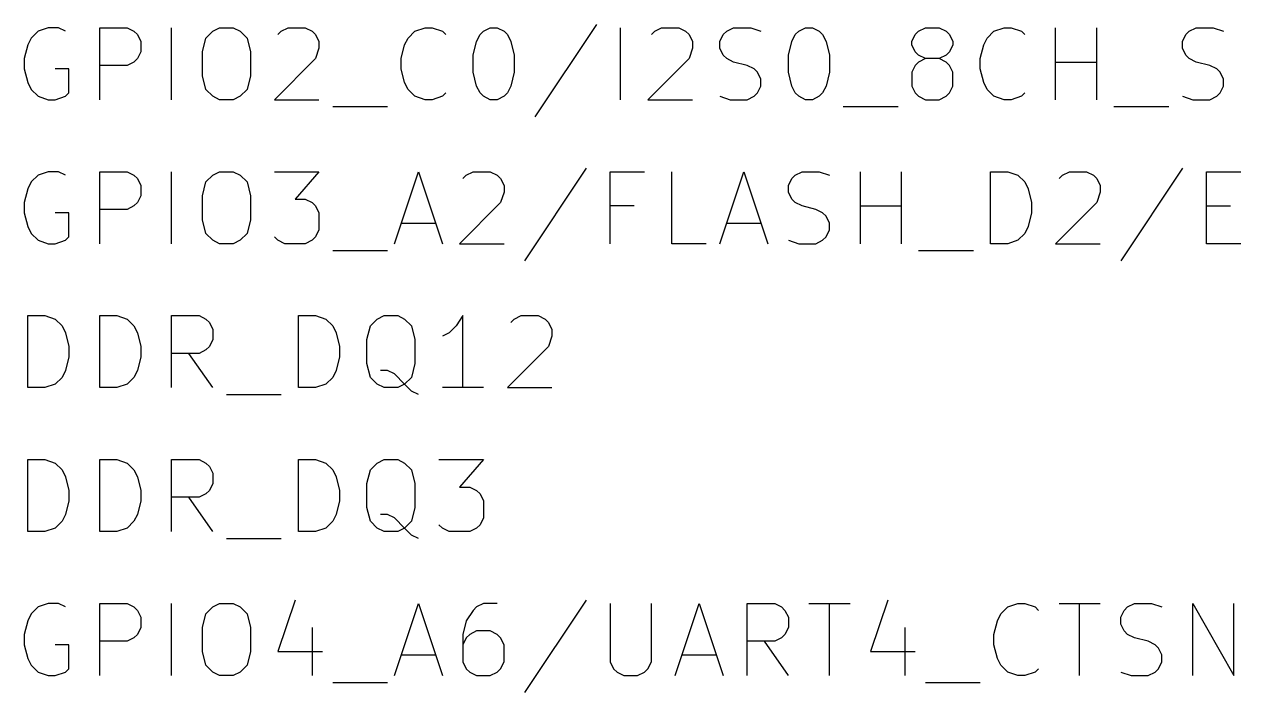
# Model space of a CAD drawing. Header units: millimetres. Extents: x 3 to 237, y -203 to -4.
# Drawn here: x 46.47 to 67.94, y -28.83 to -17.04 of the extents above; entities that cross this region are included whole.
import ezdxf

# ---------------------------------------------------------------- set-up
doc = ezdxf.new("R2010")
doc.units = ezdxf.units.MM
doc.layers.add('GREENSIXTYFIVE', color=129, linetype='CONTINUOUS')

msp = doc.modelspace()

# ---------------------------------------------------------------- linework, layer by layer
at = {"layer": 'GREENSIXTYFIVE', "linetype": 'CONTINUOUS'}
for p, q in [((46.7118, -17.158), (46.5908, -17.279)), ((46.8932, -17.0975), (46.7118, -17.158)), ((47.0746, -17.0975), (46.8932, -17.0975)), ((47.1956, -17.158), (47.0746, -17.0975)), ((47.8003, -18.3675), (47.8003, -17.0975)), ((47.8003, -17.0975), (48.2841, -17.0975)), ((48.2841, -17.0975), (48.4051, -17.158)), ((48.4051, -17.158), (48.4656, -17.2185)), ((49.0703, -18.3675), (49.0703, -17.0975)), ((49.6751, -17.279), (49.7961, -17.158)), ((49.7961, -17.158), (49.917, -17.0975)), ((49.917, -17.0975), (50.1589, -17.0975)), ((50.1589, -17.0975), (50.2799, -17.158)), ((50.2799, -17.158), (50.4008, -17.279)), ((50.9452, -17.2185), (51.0056, -17.158)), ((51.0056, -17.158), (51.1266, -17.0975)), ((51.1266, -17.0975), (51.429, -17.0975)), ((51.429, -17.0975), (51.5499, -17.158)), ((51.5499, -17.158), (51.6104, -17.2185)), ((53.2432, -17.279), (53.3642, -17.158)), ((53.3642, -17.158), (53.5456, -17.0975)), ((53.5456, -17.0975), (53.6665, -17.0975)), ((53.6665, -17.0975), (53.848, -17.158)), ((53.848, -17.158), (53.9084, -17.2185)), ((54.5132, -17.2185), (54.5737, -17.158)), ((54.5737, -17.158), (54.6946, -17.0975)), ((54.6946, -17.0975), (54.8156, -17.0975)), ((54.8156, -17.0975), (54.9365, -17.158)), ((54.9365, -17.158), (54.997, -17.2185)), ((56.5694, -17.0371), (55.4808, -18.6699)), ((56.9927, -18.3675), (56.9927, -17.0975)), ((57.5371, -17.2185), (57.5975, -17.158)), ((57.5975, -17.158), (57.7185, -17.0975)), ((57.7185, -17.0975), (58.0209, -17.0975)), ((58.0209, -17.0975), (58.1418, -17.158)), ((58.1418, -17.158), (58.2023, -17.2185)), ((58.807, -17.2185), (58.8675, -17.158)), ((58.8675, -17.158), (58.9885, -17.0975)), ((58.9885, -17.0975), (59.2908, -17.0975)), ((59.2908, -17.0975), (59.4723, -17.158)), ((60.077, -17.2185), (60.1375, -17.158)), ((60.1375, -17.158), (60.2584, -17.0975)), ((60.2584, -17.0975), (60.3794, -17.0975)), ((60.3794, -17.0975), (60.5003, -17.158)), ((60.5003, -17.158), (60.5608, -17.2185)), ((62.1936, -17.2185), (62.2541, -17.158)), ((62.2541, -17.158), (62.3751, -17.0975)), ((62.3751, -17.0975), (62.617, -17.0975)), ((62.617, -17.0975), (62.7379, -17.158)), ((62.7379, -17.158), (62.7984, -17.2185)), ((63.4636, -17.279), (63.5846, -17.158)), ((63.5846, -17.158), (63.766, -17.0975)), ((63.766, -17.0975), (63.8869, -17.0975)), ((63.8869, -17.0975), (64.0684, -17.158)), ((64.0684, -17.158), (64.1288, -17.2185)), ((64.6731, -18.3675), (64.6731, -17.0975)), ((65.3988, -18.3675), (65.3988, -17.0975)), ((66.9712, -17.2185), (67.0317, -17.158)), ((67.0317, -17.158), (67.1527, -17.0975)), ((67.1527, -17.0975), (67.455, -17.0975)), ((67.455, -17.0975), (67.6365, -17.158)), ((46.5908, -17.279), (46.5303, -17.3999)), ((48.4656, -17.2185), (48.526, -17.3394)), ((48.526, -17.3394), (48.526, -17.5209)), ((49.6147, -17.5209), (49.6751, -17.279)), ((50.4008, -17.279), (50.4613, -17.5209)), ((51.6104, -17.2185), (51.6709, -17.3394)), ((51.6709, -17.3394), (51.6709, -17.4604)), ((53.1827, -17.3999), (53.2432, -17.279)), ((54.3923, -17.5813), (54.4527, -17.3394)), ((54.4527, -17.3394), (54.5132, -17.2185)), ((54.997, -17.2185), (55.0575, -17.3394)), ((55.0575, -17.3394), (55.118, -17.5813)), ((58.2023, -17.2185), (58.2628, -17.3394)), ((58.2628, -17.3394), (58.2628, -17.4604)), ((58.7466, -17.3394), (58.807, -17.2185)), ((58.7466, -17.4604), (58.7466, -17.3394)), ((59.9561, -17.5813), (60.0165, -17.3394)), ((60.0165, -17.3394), (60.077, -17.2185)), ((60.5608, -17.2185), (60.6213, -17.3394)), ((60.6213, -17.3394), (60.6818, -17.5813)), ((62.1332, -17.3394), (62.1936, -17.2185)), ((62.1332, -17.3999), (62.1332, -17.3394)), ((62.7984, -17.2185), (62.8589, -17.3394)), ((62.8589, -17.3394), (62.8589, -17.3999)), ((63.4031, -17.3999), (63.4636, -17.279)), ((66.9108, -17.3394), (66.9712, -17.2185)), ((66.9108, -17.4604), (66.9108, -17.3394)), ((46.5303, -17.3999), (46.4699, -17.6418)), ((48.526, -17.5209), (48.4656, -17.6418)), ((49.6147, -17.9442), (49.6147, -17.5209)), ((50.4613, -17.5209), (50.4613, -17.9442)), ((51.6709, -17.4604), (51.6104, -17.6418)), ((53.1223, -17.6418), (53.1827, -17.3999)), ((54.3923, -17.8837), (54.3923, -17.5813)), ((55.118, -17.5813), (55.118, -17.8837)), ((58.2628, -17.4604), (58.2023, -17.6418)), ((58.807, -17.5813), (58.7466, -17.4604)), ((58.8675, -17.6418), (58.807, -17.5813)), ((59.9561, -17.8837), (59.9561, -17.5813)), ((60.6818, -17.5813), (60.6818, -17.8837)), ((62.1936, -17.5209), (62.1332, -17.3999)), ((62.2541, -17.5813), (62.1936, -17.5209)), ((62.3751, -17.6418), (62.2541, -17.5813)), ((62.7379, -17.5813), (62.617, -17.6418)), ((62.7984, -17.5209), (62.7379, -17.5813)), ((62.8589, -17.3999), (62.7984, -17.5209)), ((63.3427, -17.6418), (63.4031, -17.3999)), ((66.9712, -17.5813), (66.9108, -17.4604)), ((67.0317, -17.6418), (66.9712, -17.5813)), ((46.4699, -17.6418), (46.4699, -17.8232)), ((48.2841, -17.7628), (47.8003, -17.7628)), ((48.4051, -17.7023), (48.2841, -17.7628)), ((48.4656, -17.6418), (48.4051, -17.7023)), ((51.6104, -17.6418), (50.8847, -18.3675)), ((53.1223, -17.8232), (53.1223, -17.6418)), ((58.2023, -17.6418), (57.4766, -18.3675)), ((58.9885, -17.7023), (58.8675, -17.6418)), ((59.2304, -17.7628), (58.9885, -17.7023)), ((59.3513, -17.8232), (59.2304, -17.7628)), ((62.1936, -17.7628), (62.1332, -17.8837)), ((62.2541, -17.7023), (62.1936, -17.7628)), ((62.3751, -17.6418), (62.2541, -17.7023)), ((62.617, -17.6418), (62.3751, -17.6418)), ((62.7379, -17.7023), (62.617, -17.6418)), ((62.7984, -17.7628), (62.7379, -17.7023)), ((62.8589, -17.8837), (62.7984, -17.7628)), ((63.3427, -17.8232), (63.3427, -17.6418)), ((64.6731, -17.7023), (65.3988, -17.7023)), ((67.1527, -17.7023), (67.0317, -17.6418)), ((67.3946, -17.7628), (67.1527, -17.7023)), ((67.5155, -17.8232), (67.3946, -17.7628)), ((46.4699, -17.8232), (46.5303, -18.0651)), ((47.256, -17.8232), (47.0141, -17.8232)), ((47.256, -18.2466), (47.256, -17.8232)), ((49.6751, -18.1861), (49.6147, -17.9442)), ((50.4613, -17.9442), (50.4008, -18.1861)), ((53.1827, -18.0651), (53.1223, -17.8232)), ((54.4527, -18.1256), (54.3923, -17.8837)), ((55.118, -17.8837), (55.0575, -18.1256)), ((59.4118, -17.8837), (59.3513, -17.8232)), ((59.4723, -18.0047), (59.4118, -17.8837)), ((59.4723, -18.1256), (59.4723, -18.0047)), ((60.0165, -18.1256), (59.9561, -17.8837)), ((60.6818, -17.8837), (60.6213, -18.1256)), ((62.1332, -17.8837), (62.1332, -18.1256)), ((62.8589, -18.1256), (62.8589, -17.8837)), ((63.4031, -18.0651), (63.3427, -17.8232)), ((67.576, -17.8837), (67.5155, -17.8232)), ((67.6365, -18.0047), (67.576, -17.8837)), ((67.6365, -18.1256), (67.6365, -18.0047)), ((46.5303, -18.0651), (46.5908, -18.1861)), ((46.5908, -18.1861), (46.7118, -18.3071)), ((47.1956, -18.3071), (47.256, -18.2466)), ((49.7961, -18.3071), (49.6751, -18.1861)), ((50.4008, -18.1861), (50.2799, -18.3071)), ((53.2432, -18.1861), (53.1827, -18.0651)), ((53.3642, -18.3071), (53.2432, -18.1861)), ((53.9084, -18.2466), (53.848, -18.3071)), ((54.5132, -18.2466), (54.4527, -18.1256)), ((54.5737, -18.3071), (54.5132, -18.2466)), ((54.997, -18.2466), (54.9365, -18.3071)), ((55.0575, -18.1256), (54.997, -18.2466)), ((59.3513, -18.3071), (59.4118, -18.2466)), ((59.4118, -18.2466), (59.4723, -18.1256)), ((60.077, -18.2466), (60.0165, -18.1256)), ((60.1375, -18.3071), (60.077, -18.2466)), ((60.5608, -18.2466), (60.5003, -18.3071)), ((60.6213, -18.1256), (60.5608, -18.2466)), ((62.1332, -18.1256), (62.1936, -18.2466)), ((62.1936, -18.2466), (62.2541, -18.3071)), ((62.7379, -18.3071), (62.7984, -18.2466)), ((62.7984, -18.2466), (62.8589, -18.1256)), ((63.4636, -18.1861), (63.4031, -18.0651)), ((63.5846, -18.3071), (63.4636, -18.1861)), ((64.1288, -18.2466), (64.0684, -18.3071)), ((67.5155, -18.3071), (67.576, -18.2466)), ((67.576, -18.2466), (67.6365, -18.1256)), ((46.7118, -18.3071), (46.8932, -18.3675)), ((46.8932, -18.3675), (47.0141, -18.3675)), ((47.0141, -18.3675), (47.1956, -18.3071)), ((49.917, -18.3675), (49.7961, -18.3071)), ((50.1589, -18.3675), (49.917, -18.3675)), ((50.2799, -18.3071), (50.1589, -18.3675)), ((50.8847, -18.3675), (51.6709, -18.3675)), ((53.5456, -18.3675), (53.3642, -18.3071)), ((53.6665, -18.3675), (53.5456, -18.3675)), ((53.848, -18.3071), (53.6665, -18.3675)), ((54.6946, -18.3675), (54.5737, -18.3071)), ((54.8156, -18.3675), (54.6946, -18.3675)), ((54.9365, -18.3071), (54.8156, -18.3675)), ((57.4766, -18.3675), (58.2628, -18.3675)), ((58.7466, -18.3071), (58.928, -18.3675)), ((58.928, -18.3675), (59.2304, -18.3675)), ((59.2304, -18.3675), (59.3513, -18.3071)), ((60.2584, -18.3675), (60.1375, -18.3071)), ((60.3794, -18.3675), (60.2584, -18.3675)), ((60.5003, -18.3071), (60.3794, -18.3675)), ((62.2541, -18.3071), (62.3751, -18.3675)), ((62.3751, -18.3675), (62.617, -18.3675)), ((62.617, -18.3675), (62.7379, -18.3071)), ((63.766, -18.3675), (63.5846, -18.3071)), ((63.8869, -18.3675), (63.766, -18.3675)), ((64.0684, -18.3071), (63.8869, -18.3675)), ((66.9108, -18.3071), (67.0922, -18.3675)), ((67.0922, -18.3675), (67.3946, -18.3675)), ((67.3946, -18.3675), (67.5155, -18.3071)), ((51.9128, -18.4885), (52.8804, -18.4885)), ((60.9237, -18.4885), (61.8913, -18.4885)), ((65.7013, -18.4885), (66.6689, -18.4885)), ((46.7118, -19.698), (46.5908, -19.819)), ((46.8932, -19.6375), (46.7118, -19.698)), ((47.0746, -19.6375), (46.8932, -19.6375)), ((47.1956, -19.698), (47.0746, -19.6375)), ((47.8003, -20.9075), (47.8003, -19.6375)), ((47.8003, -19.6375), (48.2841, -19.6375)), ((48.2841, -19.6375), (48.4051, -19.698)), ((48.4051, -19.698), (48.4656, -19.7585)), ((49.0703, -20.9075), (49.0703, -19.6375)), ((49.6751, -19.819), (49.7961, -19.698)), ((49.7961, -19.698), (49.917, -19.6375)), ((49.917, -19.6375), (50.1589, -19.6375)), ((50.1589, -19.6375), (50.2799, -19.698)), ((50.2799, -19.698), (50.4008, -19.819)), ((50.8847, -19.6375), (51.6709, -19.6375)), ((51.6709, -19.6375), (51.2475, -20.1213)), ((53.0013, -20.9075), (53.4246, -19.6375)), ((53.4246, -19.6375), (53.848, -20.9075)), ((54.2109, -19.7585), (54.2713, -19.698)), ((54.2713, -19.698), (54.3923, -19.6375)), ((54.3923, -19.6375), (54.6947, -19.6375)), ((54.6947, -19.6375), (54.8156, -19.698)), ((54.8156, -19.698), (54.8761, -19.7585)), ((56.388, -19.5771), (55.2994, -21.2099)), ((56.8113, -20.9075), (56.8113, -19.6375)), ((56.8113, -19.6375), (57.4161, -19.6375)), ((57.8999, -20.9075), (57.8999, -19.6375)), ((58.7466, -20.9075), (59.1699, -19.6375)), ((59.1699, -19.6375), (59.5933, -20.9075)), ((60.0166, -19.7585), (60.0771, -19.698)), ((60.0771, -19.698), (60.1981, -19.6375)), ((60.1981, -19.6375), (60.5004, -19.6375)), ((60.5004, -19.6375), (60.6819, -19.698)), ((61.2261, -20.9075), (61.2261, -19.6375)), ((61.9518, -20.9075), (61.9518, -19.6375)), ((63.5242, -20.9075), (63.5242, -19.6375)), ((63.5242, -19.6375), (63.8266, -19.6375)), ((63.8266, -19.6375), (64.008, -19.698)), ((64.008, -19.698), (64.129, -19.819)), ((64.7338, -19.7585), (64.7942, -19.698)), ((64.7942, -19.698), (64.9152, -19.6375)), ((64.9152, -19.6375), (65.2176, -19.6375)), ((65.2176, -19.6375), (65.3385, -19.698)), ((65.3385, -19.698), (65.399, -19.7585)), ((66.9109, -19.5771), (65.8223, -21.2099)), ((67.3342, -20.9075), (67.3342, -19.6375)), ((67.3342, -19.6375), (67.939, -19.6375)), ((46.5303, -19.9399), (46.4699, -20.1818)), ((46.5908, -19.819), (46.5303, -19.9399)), ((48.4656, -19.7585), (48.526, -19.8794)), ((48.526, -19.8794), (48.526, -20.0609)), ((49.6147, -20.0609), (49.6751, -19.819)), ((50.4008, -19.819), (50.4613, -20.0609)), ((54.8761, -19.7585), (54.9366, -19.8794)), ((54.9366, -19.8794), (54.9366, -20.0004)), ((59.9562, -19.8794), (60.0166, -19.7585)), ((59.9562, -20.0004), (59.9562, -19.8794)), ((64.129, -19.819), (64.1895, -19.9399)), ((64.1895, -19.9399), (64.2499, -20.1818)), ((65.399, -19.7585), (65.4595, -19.8794)), ((65.4595, -19.8794), (65.4595, -20.0004)), ((48.526, -20.0609), (48.4656, -20.1818)), ((49.6147, -20.4842), (49.6147, -20.0609)), ((50.4613, -20.0609), (50.4613, -20.4842)), ((51.2475, -20.1213), (51.429, -20.1213)), ((51.429, -20.1213), (51.5499, -20.1818)), ((54.9366, -20.0004), (54.8761, -20.1818)), ((60.0166, -20.1213), (59.9562, -20.0004)), ((60.0771, -20.1818), (60.0166, -20.1213)), ((65.4595, -20.0004), (65.399, -20.1818)), ((46.4699, -20.1818), (46.4699, -20.3632)), ((46.4699, -20.3632), (46.5303, -20.6051)), ((47.256, -20.3632), (47.0141, -20.3632)), ((47.256, -20.7866), (47.256, -20.3632)), ((48.2841, -20.3028), (47.8003, -20.3028)), ((48.4051, -20.2423), (48.2841, -20.3028)), ((48.4656, -20.1818), (48.4051, -20.2423)), ((51.5499, -20.1818), (51.6104, -20.2423)), ((51.6104, -20.2423), (51.6709, -20.3632)), ((51.6709, -20.3632), (51.6709, -20.6656)), ((54.8761, -20.1818), (54.1504, -20.9075)), ((57.2347, -20.2423), (56.8113, -20.2423)), ((60.1981, -20.2423), (60.0771, -20.1818)), ((60.44, -20.3028), (60.1981, -20.2423)), ((60.5609, -20.3632), (60.44, -20.3028)), ((60.6214, -20.4237), (60.5609, -20.3632)), ((61.2261, -20.2423), (61.9518, -20.2423)), ((64.2499, -20.3632), (64.1895, -20.6051)), ((64.2499, -20.1818), (64.2499, -20.3632)), ((65.399, -20.1818), (64.6733, -20.9075)), ((67.3342, -20.2423), (67.7576, -20.2423)), ((46.5303, -20.6051), (46.5908, -20.7261)), ((49.6751, -20.7261), (49.6147, -20.4842)), ((50.4613, -20.4842), (50.4008, -20.7261)), ((53.1223, -20.5447), (53.727, -20.5447)), ((58.8676, -20.5447), (59.4723, -20.5447)), ((60.6819, -20.5447), (60.6214, -20.4237)), ((60.6819, -20.6656), (60.6819, -20.5447)), ((64.1895, -20.6051), (64.129, -20.7261)), ((46.5908, -20.7261), (46.7118, -20.8471)), ((47.1956, -20.8471), (47.256, -20.7866)), ((49.7961, -20.8471), (49.6751, -20.7261)), ((50.4008, -20.7261), (50.2799, -20.8471)), ((50.9452, -20.8471), (50.8847, -20.7866)), ((51.6104, -20.7866), (51.5499, -20.8471)), ((51.6709, -20.6656), (51.6104, -20.7866)), ((60.5609, -20.8471), (60.6214, -20.7866)), ((60.6214, -20.7866), (60.6819, -20.6656)), ((64.129, -20.7261), (64.008, -20.8471)), ((46.7118, -20.8471), (46.8932, -20.9075)), ((46.8932, -20.9075), (47.0141, -20.9075)), ((47.0141, -20.9075), (47.1956, -20.8471)), ((49.917, -20.9075), (49.7961, -20.8471)), ((50.1589, -20.9075), (49.917, -20.9075)), ((50.2799, -20.8471), (50.1589, -20.9075)), ((51.0661, -20.9075), (50.9452, -20.8471)), ((51.429, -20.9075), (51.0661, -20.9075)), ((51.5499, -20.8471), (51.429, -20.9075)), ((51.9128, -21.0285), (52.8804, -21.0285)), ((54.1504, -20.9075), (54.9366, -20.9075)), ((58.5047, -20.9075), (57.8999, -20.9075)), ((59.9562, -20.8471), (60.1376, -20.9075)), ((60.1376, -20.9075), (60.44, -20.9075)), ((60.44, -20.9075), (60.5609, -20.8471)), ((62.2543, -21.0285), (63.2219, -21.0285)), ((63.8266, -20.9075), (63.5242, -20.9075)), ((64.008, -20.8471), (63.8266, -20.9075)), ((64.6733, -20.9075), (65.4595, -20.9075)), ((67.939, -20.9075), (67.3342, -20.9075)), ((46.5303, -23.4475), (46.5303, -22.1775)), ((46.5303, -22.1775), (46.8327, -22.1775)), ((46.8327, -22.1775), (47.0141, -22.238)), ((47.0141, -22.238), (47.1351, -22.359)), ((47.8003, -23.4475), (47.8003, -22.1775)), ((47.8003, -22.1775), (48.1027, -22.1775)), ((48.1027, -22.1775), (48.2841, -22.238)), ((48.2841, -22.238), (48.4051, -22.359)), ((49.0703, -23.4475), (49.0703, -22.1775)), ((49.0703, -22.1775), (49.5541, -22.1775)), ((49.5541, -22.1775), (49.6751, -22.238)), ((49.6751, -22.238), (49.7356, -22.2985)), ((49.7356, -22.2985), (49.796, -22.4194)), ((51.3079, -23.4475), (51.3079, -22.1775)), ((51.3079, -22.1775), (51.6103, -22.1775)), ((51.6103, -22.1775), (51.7917, -22.238)), ((51.7917, -22.238), (51.9127, -22.359)), ((52.5779, -22.359), (52.6989, -22.238)), ((52.6989, -22.238), (52.8198, -22.1775)), ((52.8198, -22.1775), (53.0617, -22.1775)), ((53.0617, -22.1775), (53.1827, -22.238)), ((53.1827, -22.238), (53.3036, -22.359)), ((54.2108, -22.1775), (54.0899, -22.359)), ((54.2108, -23.4475), (54.2108, -22.1775)), ((55.0575, -22.2985), (55.1179, -22.238)), ((55.1179, -22.238), (55.2389, -22.1775)), ((55.2389, -22.1775), (55.5413, -22.1775)), ((55.5413, -22.1775), (55.6622, -22.238)), ((55.6622, -22.238), (55.7227, -22.2985)), ((55.7227, -22.2985), (55.7832, -22.4194)), ((47.1351, -22.359), (47.1956, -22.4799)), ((47.1956, -22.4799), (47.256, -22.7218)), ((48.4051, -22.359), (48.4656, -22.4799)), ((48.4656, -22.4799), (48.526, -22.7218)), ((49.796, -22.4194), (49.796, -22.6009)), ((51.9127, -22.359), (51.9732, -22.4799)), ((51.9732, -22.4799), (52.0336, -22.7218)), ((52.5175, -22.6009), (52.5779, -22.359)), ((53.3036, -22.359), (53.3641, -22.6009)), ((53.9689, -22.4799), (53.848, -22.5404)), ((54.0899, -22.359), (53.9689, -22.4799)), ((55.7832, -22.5404), (55.7227, -22.7218)), ((55.7832, -22.4194), (55.7832, -22.5404)), ((47.256, -22.7218), (47.256, -22.9032)), ((48.526, -22.7218), (48.526, -22.9032)), ((49.7356, -22.7218), (49.6751, -22.7823)), ((49.796, -22.6009), (49.7356, -22.7218)), ((52.0336, -22.7218), (52.0336, -22.9032)), ((52.5175, -23.0242), (52.5175, -22.6009)), ((53.3641, -22.6009), (53.3641, -23.0242)), ((55.7227, -22.7218), (54.997, -23.4475)), ((47.256, -22.9032), (47.1956, -23.1451)), ((48.526, -22.9032), (48.4656, -23.1451)), ((49.5541, -22.8428), (49.0703, -22.8428)), ((49.796, -23.4475), (49.3727, -22.8428)), ((49.6751, -22.7823), (49.5541, -22.8428)), ((52.0336, -22.9032), (51.9732, -23.1451)), ((47.1956, -23.1451), (47.1351, -23.2661)), ((48.4656, -23.1451), (48.4051, -23.2661)), ((51.9732, -23.1451), (51.9127, -23.2661)), ((52.5779, -23.2661), (52.5175, -23.0242)), ((52.8803, -23.1451), (52.7594, -23.1451)), ((53.0013, -23.2056), (52.8803, -23.1451)), ((53.3641, -23.0242), (53.3036, -23.2661)), ((47.0141, -23.3871), (46.8327, -23.4475)), ((47.1351, -23.2661), (47.0141, -23.3871)), ((48.2841, -23.3871), (48.1027, -23.4475)), ((48.4051, -23.2661), (48.2841, -23.3871)), ((51.7917, -23.3871), (51.6103, -23.4475)), ((51.9127, -23.2661), (51.7917, -23.3871)), ((52.6989, -23.3871), (52.5779, -23.2661)), ((52.8198, -23.4475), (52.6989, -23.3871)), ((53.1827, -23.3871), (53.0013, -23.2056)), ((53.1827, -23.3871), (53.0617, -23.4475)), ((53.3036, -23.2661), (53.1827, -23.3871)), ((53.3036, -23.508), (53.1827, -23.3871)), ((46.8327, -23.4475), (46.5303, -23.4475)), ((48.1027, -23.4475), (47.8003, -23.4475)), ((50.038, -23.5685), (51.0056, -23.5685)), ((51.6103, -23.4475), (51.3079, -23.4475)), ((53.0617, -23.4475), (52.8198, -23.4475)), ((53.4246, -23.5685), (53.3036, -23.508)), ((54.5737, -23.4475), (53.848, -23.4475)), ((54.997, -23.4475), (55.7832, -23.4475)), ((46.5303, -25.9875), (46.5303, -24.7175)), ((46.5303, -24.7175), (46.8327, -24.7175)), ((46.8327, -24.7175), (47.0141, -24.778)), ((47.0141, -24.778), (47.1351, -24.899)), ((47.1351, -24.899), (47.1956, -25.0199)), ((47.8003, -25.9875), (47.8003, -24.7175)), ((47.8003, -24.7175), (48.1027, -24.7175)), ((48.1027, -24.7175), (48.2841, -24.778)), ((48.2841, -24.778), (48.4051, -24.899)), ((48.4051, -24.899), (48.4656, -25.0199)), ((49.0703, -25.9875), (49.0703, -24.7175)), ((49.0703, -24.7175), (49.5541, -24.7175)), ((49.5541, -24.7175), (49.6751, -24.778)), ((49.6751, -24.778), (49.7356, -24.8385)), ((49.7356, -24.8385), (49.796, -24.9594)), ((51.3079, -25.9875), (51.3079, -24.7175)), ((51.3079, -24.7175), (51.6103, -24.7175)), ((51.6103, -24.7175), (51.7917, -24.778)), ((51.7917, -24.778), (51.9127, -24.899)), ((51.9127, -24.899), (51.9732, -25.0199)), ((52.5175, -25.1409), (52.5779, -24.899)), ((52.5779, -24.899), (52.6989, -24.778)), ((52.6989, -24.778), (52.8198, -24.7175)), ((52.8198, -24.7175), (53.0617, -24.7175)), ((53.0617, -24.7175), (53.1827, -24.778)), ((53.1827, -24.778), (53.3036, -24.899)), ((53.3036, -24.899), (53.3641, -25.1409)), ((53.7875, -24.7175), (54.5737, -24.7175)), ((54.5737, -24.7175), (54.1503, -25.2013)), ((47.1956, -25.0199), (47.256, -25.2618)), ((48.4656, -25.0199), (48.526, -25.2618)), ((49.796, -24.9594), (49.796, -25.1409)), ((51.9732, -25.0199), (52.0336, -25.2618)), ((47.256, -25.2618), (47.256, -25.4432)), ((48.526, -25.2618), (48.526, -25.4432)), ((49.6751, -25.3223), (49.5541, -25.3828)), ((49.7356, -25.2618), (49.6751, -25.3223)), ((49.796, -25.1409), (49.7356, -25.2618)), ((52.0336, -25.2618), (52.0336, -25.4432)), ((52.5175, -25.5642), (52.5175, -25.1409)), ((53.3641, -25.1409), (53.3641, -25.5642)), ((54.1503, -25.2013), (54.3318, -25.2013)), ((54.3318, -25.2013), (54.4527, -25.2618)), ((54.4527, -25.2618), (54.5132, -25.3223)), ((54.5132, -25.3223), (54.5737, -25.4432)), ((47.256, -25.4432), (47.1956, -25.6851)), ((48.526, -25.4432), (48.4656, -25.6851)), ((49.5541, -25.3828), (49.0703, -25.3828)), ((49.796, -25.9875), (49.3727, -25.3828)), ((52.0336, -25.4432), (51.9732, -25.6851)), ((54.5737, -25.4432), (54.5737, -25.7456)), ((47.1956, -25.6851), (47.1351, -25.8061)), ((48.4656, -25.6851), (48.4051, -25.8061)), ((51.9732, -25.6851), (51.9127, -25.8061)), ((52.5779, -25.8061), (52.5175, -25.5642)), ((52.8803, -25.6851), (52.7594, -25.6851)), ((53.0013, -25.7456), (52.8803, -25.6851)), ((53.1827, -25.9271), (53.0013, -25.7456)), ((53.3641, -25.5642), (53.3036, -25.8061)), ((54.5737, -25.7456), (54.5132, -25.8666)), ((47.0141, -25.9271), (46.8327, -25.9875)), ((47.1351, -25.8061), (47.0141, -25.9271)), ((48.2841, -25.9271), (48.1027, -25.9875)), ((48.4051, -25.8061), (48.2841, -25.9271)), ((51.7917, -25.9271), (51.6103, -25.9875)), ((51.9127, -25.8061), (51.7917, -25.9271)), ((52.6989, -25.9271), (52.5779, -25.8061)), ((52.8198, -25.9875), (52.6989, -25.9271)), ((53.1827, -25.9271), (53.0617, -25.9875)), ((53.3036, -25.8061), (53.1827, -25.9271)), ((53.3036, -26.048), (53.1827, -25.9271)), ((53.848, -25.9271), (53.7875, -25.8666)), ((53.9689, -25.9875), (53.848, -25.9271)), ((54.4527, -25.9271), (54.3318, -25.9875)), ((54.5132, -25.8666), (54.4527, -25.9271)), ((46.8327, -25.9875), (46.5303, -25.9875)), ((48.1027, -25.9875), (47.8003, -25.9875)), ((50.038, -26.1085), (51.0056, -26.1085)), ((51.6103, -25.9875), (51.3079, -25.9875)), ((53.0617, -25.9875), (52.8198, -25.9875)), ((53.4246, -26.1085), (53.3036, -26.048)), ((54.3318, -25.9875), (53.9689, -25.9875)), ((46.8932, -27.2575), (46.7118, -27.318)), ((47.0746, -27.2575), (46.8932, -27.2575)), ((47.1956, -27.318), (47.0746, -27.2575)), ((47.8003, -28.5275), (47.8003, -27.2575)), ((47.8003, -27.2575), (48.2841, -27.2575)), ((48.2841, -27.2575), (48.4051, -27.318)), ((49.0703, -28.5275), (49.0703, -27.2575)), ((49.7961, -27.318), (49.917, -27.2575)), ((49.917, -27.2575), (50.1589, -27.2575)), ((50.1589, -27.2575), (50.2799, -27.318)), ((51.2475, -27.1971), (50.9452, -28.1042)), ((53.0013, -28.5275), (53.4246, -27.2575)), ((53.4246, -27.2575), (53.848, -28.5275)), ((54.5737, -27.2575), (54.4528, -27.318)), ((54.8156, -27.2575), (54.5737, -27.2575)), ((56.388, -27.1971), (55.2994, -28.8299)), ((56.8113, -27.2575), (56.8113, -28.2856)), ((57.537, -28.2856), (57.537, -27.2575)), ((57.9604, -28.5275), (58.3837, -27.2575)), ((58.3837, -27.2575), (58.8071, -28.5275)), ((59.2304, -28.5275), (59.2304, -27.2575)), ((59.2304, -27.2575), (59.7142, -27.2575)), ((59.7142, -27.2575), (59.8352, -27.318)), ((60.319, -27.2575), (61.0447, -27.2575)), ((60.6819, -28.5275), (60.6819, -27.2575)), ((61.7099, -27.1971), (61.4076, -28.1042)), ((63.8266, -27.318), (64.008, -27.2575)), ((64.008, -27.2575), (64.1289, -27.2575)), ((64.1289, -27.2575), (64.3104, -27.318)), ((64.7337, -27.2575), (65.4594, -27.2575)), ((65.0966, -28.5275), (65.0966, -27.2575)), ((65.9432, -27.318), (66.0642, -27.2575)), ((66.0642, -27.2575), (66.3665, -27.2575)), ((66.3665, -27.2575), (66.548, -27.318)), ((67.0922, -28.5275), (67.0922, -27.2575)), ((67.0922, -27.2575), (67.8179, -28.5275)), ((67.8179, -28.5275), (67.8179, -27.2575)), ((46.5908, -27.439), (46.5303, -27.5599)), ((46.7118, -27.318), (46.5908, -27.439)), ((48.4051, -27.318), (48.4656, -27.3785)), ((48.4656, -27.3785), (48.526, -27.4994)), ((49.6147, -27.6809), (49.6751, -27.439)), ((49.6751, -27.439), (49.7961, -27.318)), ((50.2799, -27.318), (50.4008, -27.439)), ((50.4008, -27.439), (50.4613, -27.6809)), ((54.3923, -27.3785), (54.2713, -27.5599)), ((54.4528, -27.318), (54.3923, -27.3785)), ((59.8352, -27.318), (59.8957, -27.3785)), ((59.8957, -27.3785), (59.9561, -27.4994)), ((63.6451, -27.5599), (63.7056, -27.439)), ((63.7056, -27.439), (63.8266, -27.318)), ((64.3104, -27.318), (64.3708, -27.3785)), ((65.8223, -27.4994), (65.8827, -27.3785)), ((65.8827, -27.3785), (65.9432, -27.318)), ((46.5303, -27.5599), (46.4699, -27.8018)), ((48.526, -27.6809), (48.4656, -27.8018)), ((48.526, -27.4994), (48.526, -27.6809)), ((49.6147, -28.1042), (49.6147, -27.6809)), ((50.4613, -27.6809), (50.4613, -28.1042)), ((51.5499, -27.6809), (51.5499, -28.5275)), ((54.2713, -27.5599), (54.2109, -27.8018)), ((59.9561, -27.6809), (59.8957, -27.8018)), ((59.9561, -27.4994), (59.9561, -27.6809)), ((62.0123, -27.6809), (62.0123, -28.5275)), ((63.5847, -27.8018), (63.6451, -27.5599)), ((65.8223, -27.6204), (65.8223, -27.4994)), ((65.8827, -27.7413), (65.8223, -27.6204)), ((46.4699, -27.8018), (46.4699, -27.9832)), ((48.4051, -27.8623), (48.2841, -27.9228)), ((48.4656, -27.8018), (48.4051, -27.8623)), ((54.2109, -27.8018), (54.2109, -28.2856)), ((54.2713, -27.8623), (54.2109, -27.9832)), ((54.3318, -27.8018), (54.2713, -27.8623)), ((54.4528, -27.7413), (54.3318, -27.8018)), ((54.6947, -27.7413), (54.4528, -27.7413)), ((54.8156, -27.8018), (54.6947, -27.7413)), ((54.8761, -27.8623), (54.8156, -27.8018)), ((54.9366, -27.9832), (54.8761, -27.8623)), ((59.8352, -27.8623), (59.7142, -27.9228)), ((59.8957, -27.8018), (59.8352, -27.8623)), ((63.5847, -27.9832), (63.5847, -27.8018)), ((65.9432, -27.8018), (65.8827, -27.7413)), ((66.0642, -27.8623), (65.9432, -27.8018)), ((66.3061, -27.9228), (66.0642, -27.8623)), ((46.4699, -27.9832), (46.5303, -28.2251)), ((47.256, -27.9832), (47.0141, -27.9832)), ((47.256, -28.4066), (47.256, -27.9832)), ((48.2841, -27.9228), (47.8003, -27.9228)), ((49.6751, -28.3461), (49.6147, -28.1042)), ((50.4613, -28.1042), (50.4008, -28.3461)), ((50.9452, -28.1042), (51.7313, -28.1042)), ((54.9366, -28.2856), (54.9366, -27.9832)), ((59.7142, -27.9228), (59.2304, -27.9228)), ((59.9561, -28.5275), (59.5328, -27.9228)), ((61.4076, -28.1042), (62.1937, -28.1042)), ((63.6451, -28.2251), (63.5847, -27.9832)), ((66.427, -27.9832), (66.3061, -27.9228)), ((66.4875, -28.0437), (66.427, -27.9832)), ((66.548, -28.1647), (66.4875, -28.0437)), ((46.5303, -28.2251), (46.5908, -28.3461)), ((53.1223, -28.1647), (53.727, -28.1647)), ((54.2109, -28.2856), (54.2713, -28.4066)), ((54.8761, -28.4066), (54.9366, -28.2856)), ((56.8113, -28.2856), (56.8718, -28.4066)), ((57.4766, -28.4066), (57.537, -28.2856)), ((58.0814, -28.1647), (58.6861, -28.1647)), ((63.7056, -28.3461), (63.6451, -28.2251)), ((66.4875, -28.4066), (66.548, -28.2856)), ((66.548, -28.2856), (66.548, -28.1647)), ((46.5908, -28.3461), (46.7118, -28.4671)), ((46.7118, -28.4671), (46.8932, -28.5275)), ((46.8932, -28.5275), (47.0141, -28.5275)), ((47.0141, -28.5275), (47.1956, -28.4671)), ((47.1956, -28.4671), (47.256, -28.4066)), ((49.7961, -28.4671), (49.6751, -28.3461)), ((49.917, -28.5275), (49.7961, -28.4671)), ((50.1589, -28.5275), (49.917, -28.5275)), ((50.2799, -28.4671), (50.1589, -28.5275)), ((50.4008, -28.3461), (50.2799, -28.4671)), ((54.2713, -28.4066), (54.3318, -28.4671)), ((54.3318, -28.4671), (54.4528, -28.5275)), ((54.4528, -28.5275), (54.6947, -28.5275)), ((54.6947, -28.5275), (54.8156, -28.4671)), ((54.8156, -28.4671), (54.8761, -28.4066)), ((56.8718, -28.4066), (56.9323, -28.4671)), ((56.9323, -28.4671), (57.0532, -28.5275)), ((57.0532, -28.5275), (57.2951, -28.5275)), ((57.2951, -28.5275), (57.4161, -28.4671)), ((57.4161, -28.4671), (57.4766, -28.4066)), ((63.8266, -28.4671), (63.7056, -28.3461)), ((64.008, -28.5275), (63.8266, -28.4671)), ((64.1289, -28.5275), (64.008, -28.5275)), ((64.3104, -28.4671), (64.1289, -28.5275)), ((64.3708, -28.4066), (64.3104, -28.4671)), ((65.8223, -28.4671), (66.0037, -28.5275)), ((66.0037, -28.5275), (66.3061, -28.5275)), ((66.3061, -28.5275), (66.427, -28.4671)), ((66.427, -28.4671), (66.4875, -28.4066)), ((51.9128, -28.6485), (52.8804, -28.6485)), ((62.3752, -28.6485), (63.3428, -28.6485))]:
    msp.add_line(p, q, dxfattribs=at)

doc.saveas('drawing.dxf')
